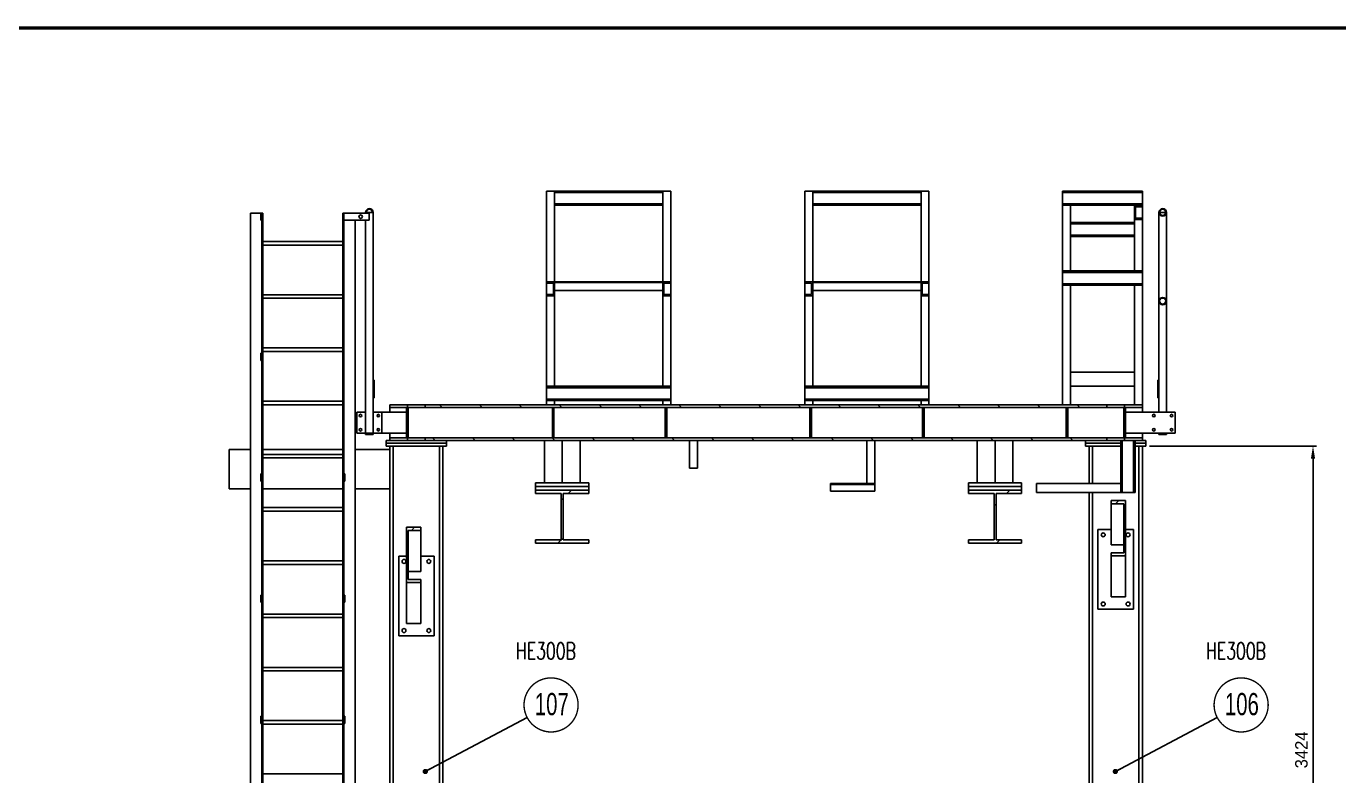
# Model space of a CAD drawing. Header units: millimetres. Extents: x 0 to 16187, y -20471 to 6290.
# Drawn here: x 5937.8 to 6307.5, y 4481.7 to 4692.9 of the extents above; entities that cross this region are included whole.
import ezdxf
from ezdxf.enums import TextEntityAlignment as Align

# ---------------------------------------------------------------- set-up
doc = ezdxf.new("R2010")
doc.units = ezdxf.units.MM
doc.header["$PDSIZE"] = -1
doc.layers.add('BORDER1', color=3, linetype='Continuous')
doc.layers.add('BORDER2', color=7, linetype='Continuous')
doc.styles.add('MtXpl_txt_shx', font='txt.shx', dxfattribs={"height": 0.2})
doc.styles.add('ROMANC', font='ROMANC', dxfattribs={"height": 5})
doc.styles.add('ROMANS', font='ROMANS.shx', dxfattribs={"width": 0.8})
doc.styles.add('ROMANT', font='ROMANT', dxfattribs={"height": 4})
doc.styles.add('SLDTEXTSTYLE2', font='TXT', dxfattribs={"width": 0.686449})
doc.dimstyles.new('AM_ISO', dxfattribs={"dimtxt": 3.5, "dimasz": 3.5, "dimexe": 1, "dimexo": 1, "dimgap": 1.5, "dimtad": 1, "dimdsep": 46, "dimtxsty": 'Standard', "dimcen": 0, "dimclrd": 1, "dimclre": 1, "dimclrt": 1, "dimadec": 0, "dimazin": 2, "dimtp": 0.1, "dimtm": 0.1, "dimtfac": 0.71, "dimtdec": 3, "dimtmove": 0, "dimatfit": 3, "dimfxl": 1, "dimlwd": -1, "dimlwe": -1, "dimarcsym": 1})
doc.dimstyles.new('AM_ISO$7', dxfattribs={"dimtxt": 3.5, "dimasz": 3.5, "dimexe": 1, "dimexo": 1, "dimgap": 1.5, "dimtad": 1, "dimtoh": 1, "dimdsep": 46, "dimtxsty": 'Standard', "dimcen": 0, "dimclrd": 1, "dimclre": 1, "dimclrt": 1, "dimadec": 0, "dimazin": 2, "dimtp": 0.1, "dimtm": 0.1, "dimtfac": 0.71, "dimtdec": 3, "dimtmove": 0, "dimatfit": 3, "dimfxl": 1, "dimlwd": -1, "dimlwe": -1, "dimarcsym": 1})
pattern_1 = [(45, (5186.718, -3290.832), (-5.61266, 5.61266), [])]
pattern_2 = [(135, (5186.718, -3290.832), (-5.61266, -5.61266), [])]

# ---------------------------------------------------------------- blocks, each defined once
blk = doc.blocks.new('*D3663')
at = {"color": 1, "linetype": 'ByBlock'}
for p, q in [((6254.13, 4574.63), (6301.2, 4574.63)), ((6300.2, 4406.93), (6300.2, 4571.13)), ((6254.13, 4403.43), (6301.2, 4403.43))]:
    blk.add_line(p, q, dxfattribs=at)
at = {"color": 1}
for points in [[(6300.78, 4571.13), (6299.61, 4571.13), (6300.2, 4574.63)], [(6299.61, 4406.93), (6300.78, 4406.93), (6300.2, 4403.43)]]:
    blk.add_solid(points, dxfattribs=at)
at = {"layer": 'Defpoints', "color": 0}
for p in [(6253.13, 4574.63), (6300.2, 4574.63), (6253.13, 4403.43)]:
    blk.add_point(p, dxfattribs=at)
at = {"color": 1, "insert": (6296.95, 4489.03), "char_height": 3.5, "attachment_point": 5, "rotation": 90}
blk.add_mtext('3424', dxfattribs=at)
blk = doc.blocks.new('*U609')
at = {"layer": 'BORDER1', "color": 154, "true_color": 0x1859a9, "const_width": 1}
blk.add_lwpolyline([(1.81, 811), (1144, 811), (1144, 0), (0, 0), (0, 811)], close=True, dxfattribs=at)
at = {"layer": 'BORDER2', "flags": 8}
for tag, height, style, p in [('REV-A', 3.24, 'ROMANS', (986.93, 140.25)), ('RE-A', 8.06, 'ROMANT', (1084.63, 7.17))]:
    blk.add_attdef(tag, text='', height=height, dxfattribs=dict(at, style=style)).set_placement(p, align=Align.CENTER)
at = {"layer": 'BORDER2', "style": 'ROMANS', "width": 3.830216}
blk.add_attdef('DATE-A', text='', height=3.24, dxfattribs=at).set_placement((995.51, 140.25), (1008.51, 140.25), align=Align.FIT)
at = {"layer": 'BORDER2'}
for tag, height, style, p in [('DRN-A', 3.24, 'ROMANS', (1018.38, 140.25)), ('CHD-A', 3.24, 'ROMANS', (1032.35, 140.25)), ('APD-A', 3.24, 'ROMANS', (1046.64, 140.25)), ('CONS_CONT_VEND', 4.2, 'ROMANC', (1061.39, 72.83))]:
    blk.add_attdef(tag, text='', height=height, dxfattribs=dict(at, style=style)).set_placement(p, align=Align.CENTER)
at = {"layer": 'BORDER2', "style": 'ROMANS', "width": 0.8}
for tag, p, height in [('1:X', (997.23, 122.55), 3.5), ('LOC', (1042.74, 122.55), 3.5), ('PROJ_NO', (1118.64, 122.55), 3.5), ('CONS_DRG_NO', (1011, 63), 3)]:
    blk.add_attdef(tag, p, '', height=height, dxfattribs=at)
at = {"layer": 'BORDER2', "lineweight": 30, "width": 0.8, "flags": 104}
blk.add_attdef('COMMENTS-A', text='', height=2.2, dxfattribs=at).set_placement((1055.21, 142.07), align=Align.MIDDLE_LEFT)
at = {"layer": 'BORDER2', "style": 'ROMANS', "width": 0.8}
for tag, p in [('PROJECT_TITLE_1', (1061.07, 55.35)), ('PROJECT_TITLE_2', (1061.07, 49.3))]:
    blk.add_attdef(tag, text='', height=3.5, dxfattribs=at).set_placement(p, align=Align.MIDDLE)
at = {"layer": 'BORDER2', "style": 'ROMANT', "width": 0.8}
for tag, p in [('DRG_TITLE_1', (1061.07, 36.31)), ('DRG_TITLE_2', (1061.07, 28.31)), ('DRG_TITLE_3', (1061.07, 20.31))]:
    blk.add_attdef(tag, text='', height=5, dxfattribs=at).set_placement(p, align=Align.CENTER)
at = {"layer": 'BORDER2', "style": 'ROMANT'}
for tag, p in [('AR', (995, 7.17)), ('PA', (1011.74, 7.17)), ('DC', (1028.45, 7.17)), ('TS', (1120.84, 7.17))]:
    blk.add_attdef(tag, p, '', height=8.06, dxfattribs=at)
for tag, p in [('SRNO', (1074.7, 7.17)), ('SH', (1115.8, 7.18))]:
    blk.add_attdef(tag, text='', height=8.06, dxfattribs=at).set_placement(p, align=Align.RIGHT)
at = {"layer": 'BORDER2', "style": 'ROMANS', "flags": 2}
blk.add_attdef('TB_VERSION', text='', height=2, dxfattribs=at).set_placement((1, -1), align=Align.TOP_LEFT)

msp = doc.modelspace()

# ---------------------------------------------------------------- hatches: boundary and pattern name
at = {"linetype": 'Continuous', "lineweight": 18}
h = msp.add_hatch(dxfattribs=at)
h.set_pattern_fill('ANSI31', scale=2.5, style=0)
h.set_pattern_definition(pattern_1)
h.paths.add_polyline_path([(6252.13497, 4642.48108), (6249.88497, 4642.48108), (6249.88497, 4638.48108), (6252.13497, 4638.48108), (6252.13497, 4638.88108), (6250.18497, 4638.88108), (6250.18497, 4642.08108), (6252.13497, 4642.08108)], flags=0)
h = msp.add_hatch(dxfattribs=at)
h.set_pattern_fill('ANSI31', scale=2.5, style=0)
h.set_pattern_definition(pattern_1)
h.paths.add_polyline_path([(6157.03497, 4616.93108), (6159.28497, 4616.93108), (6159.28497, 4620.93108), (6157.03497, 4620.93108), (6157.03497, 4620.53108), (6158.98497, 4620.53108), (6158.98497, 4617.33108), (6157.03497, 4617.33108)], flags=0)
h = msp.add_hatch(dxfattribs=at)
h.set_pattern_fill('ANSI31', scale=2.5, style=0)
h.set_pattern_definition(pattern_1)
h.paths.add_polyline_path([(6192.03497, 4620.93108), (6189.78497, 4620.93108), (6189.78497, 4616.93108), (6192.03497, 4616.93108), (6192.03497, 4617.33108), (6190.08497, 4617.33108), (6190.08497, 4620.53108), (6192.03497, 4620.53108)], flags=0)
h = msp.add_hatch(dxfattribs=at)
h.set_pattern_fill('ANSI31', scale=2.5, style=0)
h.set_pattern_definition(pattern_1)
edge = h.paths.add_edge_path(flags=0)
edge.add_arc((6257.85997, 4615.48108), 1.055, 0, 360)
edge = h.paths.add_edge_path(flags=0)
edge.add_arc((6257.85997, 4615.48108), 0.877, 0, 360)
h = msp.add_hatch(dxfattribs=at)
h.set_pattern_fill('ANSI31', scale=2.5, style=0)
h.set_pattern_definition(pattern_1)
h.paths.add_polyline_path([(6256.55497, 4593.23108), (6256.55497, 4588.23108), (6256.80497, 4588.23108), (6256.80497, 4593.23108)], flags=0)
h = msp.add_hatch(dxfattribs=at)
h.set_pattern_fill('ANSI31', scale=2.5, style=0)
h.set_pattern_definition(pattern_1)
h.paths.add_polyline_path([(6044.90997, 4576.98108), (6040.13497, 4576.98108), (6040.13497, 4576.23108), (6045.13497, 4576.23108), (6045.13497, 4586.23108), (6040.13497, 4586.23108), (6040.13497, 4585.48108), (6044.90997, 4585.48108)], flags=0)
h = msp.add_hatch(dxfattribs=at)
h.set_pattern_fill('ANSI31', scale=2.5, angle=90, style=0)
h.set_pattern_definition(pattern_2)
h.paths.add_polyline_path([(6045.13497, 4586.23108), (6045.13497, 4576.23108), (6050.13497, 4576.23108), (6050.13497, 4576.98108), (6045.35997, 4576.98108), (6045.35997, 4585.48108), (6050.13497, 4585.48108), (6050.13497, 4586.23108)], flags=0)
h = msp.add_hatch(dxfattribs=at)
h.set_pattern_fill('ANSI31', scale=2.5, angle=90, style=0)
h.set_pattern_definition(pattern_2)
h.paths.add_polyline_path([(6242.13497, 4585.48108), (6242.13497, 4586.23108), (6050.13497, 4586.23108), (6050.13497, 4585.48108)], flags=0)
h = msp.add_hatch(dxfattribs=at)
h.set_pattern_fill('ANSI31', scale=2.5, style=0)
h.set_pattern_definition(pattern_1)
h.paths.add_polyline_path([(6086.18497, 4585.48108), (6085.95997, 4585.48108), (6085.95997, 4576.98108), (6086.18497, 4576.98108)], flags=0)
h = msp.add_hatch(dxfattribs=at)
h.set_pattern_fill('ANSI31', scale=2.5, style=0)
h.set_pattern_definition(pattern_1)
h.paths.add_polyline_path([(6117.93497, 4585.48108), (6117.70997, 4585.48108), (6117.70997, 4576.98108), (6117.93497, 4576.98108)], flags=0)
h = msp.add_hatch(dxfattribs=at)
h.set_pattern_fill('ANSI31', scale=2.5, angle=90, style=0)
h.set_pattern_definition(pattern_2)
h.paths.add_polyline_path([(6118.15997, 4585.48108), (6117.93497, 4585.48108), (6117.93497, 4576.98108), (6118.15997, 4576.98108)], flags=0)
h = msp.add_hatch(dxfattribs=at)
h.set_pattern_fill('ANSI31', scale=2.5, style=0)
h.set_pattern_definition(pattern_1)
h.paths.add_polyline_path([(6158.68497, 4585.48108), (6158.45997, 4585.48108), (6158.45997, 4576.98108), (6158.68497, 4576.98108)], flags=0)
h = msp.add_hatch(dxfattribs=at)
h.set_pattern_fill('ANSI31', scale=2.5, angle=90, style=0)
h.set_pattern_definition(pattern_2)
h.paths.add_polyline_path([(6158.90997, 4585.48108), (6158.68497, 4585.48108), (6158.68497, 4576.98108), (6158.90997, 4576.98108)], flags=0)
h = msp.add_hatch(dxfattribs=at)
h.set_pattern_fill('ANSI31', scale=2.5, style=0)
h.set_pattern_definition(pattern_1)
h.paths.add_polyline_path([(6190.43497, 4585.48108), (6190.20997, 4585.48108), (6190.20997, 4576.98108), (6190.43497, 4576.98108)], flags=0)
h = msp.add_hatch(dxfattribs=at)
h.set_pattern_fill('ANSI31', scale=2.5, angle=90, style=0)
h.set_pattern_definition(pattern_2)
h.paths.add_polyline_path([(6190.65997, 4585.48108), (6190.43497, 4585.48108), (6190.43497, 4576.98108), (6190.65997, 4576.98108)], flags=0)
h = msp.add_hatch(dxfattribs=at)
h.set_pattern_fill('ANSI31', scale=2.5, style=0)
h.set_pattern_definition(pattern_1)
h.paths.add_polyline_path([(6230.93497, 4585.48108), (6230.70997, 4585.48108), (6230.70997, 4576.98108), (6230.93497, 4576.98108)], flags=0)
h = msp.add_hatch(dxfattribs=at)
h.set_pattern_fill('ANSI31', scale=2.5, angle=90, style=0)
h.set_pattern_definition(pattern_2)
h.paths.add_polyline_path([(6231.15997, 4585.48108), (6230.93497, 4585.48108), (6230.93497, 4576.98108), (6231.15997, 4576.98108)], flags=0)
h = msp.add_hatch(dxfattribs=at)
h.set_pattern_fill('ANSI31', scale=2.5, style=0)
h.set_pattern_definition(pattern_1)
h.paths.add_polyline_path([(6246.90997, 4576.98108), (6242.13497, 4576.98108), (6242.13497, 4576.23108), (6247.13497, 4576.23108), (6247.13497, 4586.23108), (6242.13497, 4586.23108), (6242.13497, 4585.48108), (6246.90997, 4585.48108)], flags=0)
h = msp.add_hatch(dxfattribs=at)
h.set_pattern_fill('ANSI31', scale=2.5, angle=90, style=0)
h.set_pattern_definition(pattern_2)
h.paths.add_polyline_path([(6247.13497, 4586.23108), (6247.13497, 4576.23108), (6252.13497, 4576.23108), (6252.13497, 4576.98108), (6247.35997, 4576.98108), (6247.35997, 4585.48108), (6252.13497, 4585.48108), (6252.13497, 4586.23108)], flags=0)
h = msp.add_hatch(dxfattribs=at)
h.set_pattern_fill('ANSI31', scale=2.5, angle=90, style=0)
h.set_pattern_definition(pattern_2)
h.paths.add_polyline_path([(6242.13497, 4576.23108), (6242.13497, 4576.98108), (6050.13497, 4576.98108), (6050.13497, 4576.23108)], flags=0)
h = msp.add_hatch(dxfattribs=at)
h.set_pattern_fill('ANSI31', scale=2.5, style=0)
h.set_pattern_definition(pattern_1)
h.paths.add_polyline_path([(6003.83497, 4566.78108), (6003.83497, 4564.78108), (6004.13497, 4564.78108), (6004.13497, 4566.78108)], flags=0)
h = msp.add_hatch(dxfattribs=at)
h.set_pattern_fill('ANSI31', scale=2.5, style=0)
h.set_pattern_definition(pattern_1)
h.paths.add_polyline_path([(6027.23497, 4566.78108), (6027.23497, 4564.78108), (6027.53497, 4564.78108), (6027.53497, 4566.78108)], flags=0)
h = msp.add_hatch(dxfattribs=at)
h.set_pattern_fill('ANSI31', scale=2.5, style=0)
h.set_pattern_definition(pattern_1)
h.paths.add_polyline_path([(6096.23497, 4548.18108), (6089.00997, 4548.18108), (6089.00997, 4561.28108), (6096.23497, 4561.28108), (6096.23497, 4562.23108), (6081.23497, 4562.23108), (6081.23497, 4561.28108), (6088.45997, 4561.28108), (6088.45997, 4548.18108), (6081.23497, 4548.18108), (6081.23497, 4547.23108), (6096.23497, 4547.23108)], flags=0)
h = msp.add_hatch(dxfattribs=at)
h.set_pattern_fill('ANSI31', scale=2.5, style=0)
h.set_pattern_definition(pattern_1)
h.paths.add_polyline_path([(6164.28497, 4564.13108), (6164.28497, 4563.83108), (6176.78497, 4563.83108), (6176.78497, 4564.13108)], flags=0)
h = msp.add_hatch(dxfattribs=at)
h.set_pattern_fill('ANSI31', scale=2.5, style=0)
h.set_pattern_definition(pattern_1)
h.paths.add_polyline_path([(6218.13497, 4548.18108), (6210.90997, 4548.18108), (6210.90997, 4561.28108), (6218.13497, 4561.28108), (6218.13497, 4562.23108), (6203.13497, 4562.23108), (6203.13497, 4561.28108), (6210.35997, 4561.28108), (6210.35997, 4548.18108), (6203.13497, 4548.18108), (6203.13497, 4547.23108), (6218.13497, 4547.23108)], flags=0)
h = msp.add_hatch(dxfattribs=at)
h.set_pattern_fill('ANSI31', scale=2.5, style=0)
h.set_pattern_definition(pattern_1)
h.paths.add_polyline_path([(6243.35997, 4543.69724), (6247.35997, 4543.69724), (6247.35997, 4559.25358), (6243.35997, 4559.25358), (6243.35997, 4558.3697), (6246.90997, 4558.3697), (6246.90997, 4544.58112), (6243.35997, 4544.58112)], flags=0)
h = msp.add_hatch(dxfattribs=at)
h.set_pattern_fill('ANSI31', scale=2.5, style=0)
h.set_pattern_definition(pattern_1)
h.paths.add_polyline_path([(6048.90997, 4551.75358), (6044.90997, 4551.75358), (6044.90997, 4536.19724), (6048.90997, 4536.19724), (6048.90997, 4537.08112), (6045.35997, 4537.08112), (6045.35997, 4550.8697), (6048.90997, 4550.8697)], flags=0)
h = msp.add_hatch(dxfattribs=at)
h.set_pattern_fill('ANSI31', scale=2.5, style=0)
h.set_pattern_definition(pattern_1)
h.paths.add_polyline_path([(6003.83497, 4532.63108), (6003.83497, 4530.63108), (6004.13497, 4530.63108), (6004.13497, 4532.63108)], flags=0)
h = msp.add_hatch(dxfattribs=at)
h.set_pattern_fill('ANSI31', scale=2.5, style=0)
h.set_pattern_definition(pattern_1)
h.paths.add_polyline_path([(6027.23497, 4532.63108), (6027.23497, 4530.63108), (6027.53497, 4530.63108), (6027.53497, 4532.63108)], flags=0)
h = msp.add_hatch(dxfattribs=at)
h.set_pattern_fill('ANSI31', scale=2.5, style=0)
h.set_pattern_definition(pattern_1)
h.paths.add_polyline_path([(6003.83497, 4498.48108), (6003.83497, 4496.48108), (6004.13497, 4496.48108), (6004.13497, 4498.48108)], flags=0)
h = msp.add_hatch(dxfattribs=at)
h.set_pattern_fill('ANSI31', scale=2.5, style=0)
h.set_pattern_definition(pattern_1)
h.paths.add_polyline_path([(6027.23497, 4498.48108), (6027.23497, 4496.48108), (6027.53497, 4496.48108), (6027.53497, 4498.48108)], flags=0)

# ---------------------------------------------------------------- linework, layer by layer
at = {"color": 7, "linetype": 'Continuous', "lineweight": 25}
for p, q in [((6084.33497, 4646.48108), (6084.33497, 4620.93108)), ((6084.33497, 4646.48108), (6086.58497, 4646.48108)), ((6086.58497, 4646.48108), (6117.08497, 4646.48108)), ((6086.58497, 4646.48108), (6086.58497, 4620.93108)), ((6086.58497, 4646.08108), (6117.08497, 4646.08108)), ((6117.08497, 4646.48108), (6119.33497, 4646.48108)), ((6117.08497, 4646.48108), (6117.08497, 4620.93108)), ((6119.33497, 4646.48108), (6119.33497, 4620.93108)), ((6157.03497, 4646.48108), (6157.03497, 4620.93108)), ((6157.03497, 4646.48108), (6159.28497, 4646.48108)), ((6159.28497, 4646.48108), (6189.78497, 4646.48108)), ((6159.28497, 4646.48108), (6159.28497, 4620.93108)), ((6159.28497, 4646.08108), (6189.78497, 4646.08108)), ((6189.78497, 4646.48108), (6189.78497, 4620.93108)), ((6189.78497, 4646.48108), (6192.03497, 4646.48108)), ((6192.03497, 4646.48108), (6192.03497, 4620.93108)), ((6252.13497, 4646.48108), (6229.63497, 4646.48108)), ((6229.63497, 4646.48108), (6229.63497, 4646.08108)), ((6252.13497, 4646.08108), (6229.63497, 4646.08108)), ((6229.63497, 4646.08108), (6229.63497, 4642.88108)), ((6252.13497, 4646.48108), (6252.13497, 4646.08108)), ((6252.13497, 4646.08108), (6252.13497, 4642.88108)), ((6000.93497, 4640.28108), (6000.93497, 4379.28108)), ((6000.93497, 4640.28108), (6003.83497, 4640.28108)), ((6003.83497, 4640.28108), (6003.83497, 4638.28108)), ((6004.13497, 4640.28108), (6003.83497, 4640.28108)), ((6004.13497, 4638.28108), (6004.13497, 4640.28108)), ((6004.13497, 4640.28108), (6004.43497, 4640.28108)), ((6004.43497, 4640.28108), (6004.43497, 4379.28108)), ((6026.93497, 4640.28108), (6026.93497, 4379.28108)), ((6026.93497, 4640.28108), (6027.23497, 4640.28108)), ((6034.35497, 4640.28108), (6027.23497, 4640.28108)), ((6027.23497, 4640.28108), (6027.23497, 4566.78108)), ((6033.35497, 4640.48108), (6033.35497, 4640.28108)), ((6033.35497, 4640.48108), (6035.29319, 4640.48108)), ((6034.35497, 4640.28108), (6034.35497, 4638.28108)), ((6035.29319, 4640.48108), (6035.46497, 4640.48108)), ((6035.46497, 4578.23108), (6035.46497, 4640.48108)), ((6086.58497, 4642.88108), (6117.08497, 4642.88108)), ((6086.58497, 4642.48108), (6117.08497, 4642.48108)), ((6159.28497, 4642.88108), (6189.78497, 4642.88108)), ((6159.28497, 4642.48108), (6189.78497, 4642.48108)), ((6252.13497, 4642.88108), (6229.63497, 4642.88108)), ((6229.63497, 4642.88108), (6229.63497, 4642.48108)), ((6229.63497, 4642.48108), (6231.88497, 4642.48108)), ((6229.63497, 4642.48108), (6229.63497, 4623.98108)), ((6249.88497, 4642.48108), (6231.88497, 4642.48108)), ((6231.88497, 4642.48108), (6231.88497, 4623.98108)), ((6249.88497, 4642.48108), (6249.88497, 4638.48108)), ((6252.13497, 4642.48108), (6249.88497, 4642.48108)), ((6250.18497, 4642.08108), (6252.13497, 4642.08108)), ((6250.18497, 4638.88108), (6250.18497, 4642.08108)), ((6252.13497, 4642.88108), (6252.13497, 4642.48108)), ((6252.13497, 4642.08108), (6252.13497, 4642.48108)), ((6252.13497, 4642.08108), (6252.13497, 4638.88108)), ((6256.80497, 4640.48108), (6256.80497, 4593.23108)), ((6256.98297, 4640.48108), (6258.73697, 4640.48108)), ((6258.91497, 4584.23108), (6258.91497, 4640.48108)), ((6004.13497, 4638.28108), (6003.83497, 4638.28108)), ((6004.13497, 4638.28108), (6004.13497, 4600.78108)), ((6034.35497, 4638.28108), (6027.23497, 4638.28108)), ((6030.43497, 4638.28108), (6030.43497, 4379.28108)), ((6033.35497, 4638.28108), (6033.35497, 4578.23108)), ((6231.88497, 4637.68108), (6249.88497, 4637.68108)), ((6231.88497, 4637.28108), (6249.88497, 4637.28108)), ((6249.88497, 4638.48108), (6252.13497, 4638.48108)), ((6249.88497, 4638.48108), (6249.88497, 4623.98108)), ((6252.13497, 4638.88108), (6250.18497, 4638.88108)), ((6252.13497, 4638.48108), (6252.13497, 4638.88108)), ((6252.13497, 4638.48108), (6252.13497, 4623.98108)), ((6026.93497, 4632.28108), (6004.43497, 4632.28108)), ((6231.88497, 4634.08108), (6249.88497, 4634.08108)), ((6231.88497, 4633.68108), (6249.88497, 4633.68108)), ((6004.43497, 4631.28108), (6026.93497, 4631.28108)), ((6229.63497, 4623.98108), (6229.63497, 4623.58108)), ((6252.13497, 4623.98108), (6229.63497, 4623.98108)), ((6252.13497, 4623.58108), (6229.63497, 4623.58108)), ((6229.63497, 4623.58108), (6229.63497, 4620.38108)), ((6252.13497, 4623.98108), (6252.13497, 4623.58108)), ((6252.13497, 4623.58108), (6252.13497, 4620.38108)), ((6084.33497, 4620.93108), (6084.33497, 4620.53108)), ((6086.58497, 4620.93108), (6084.33497, 4620.93108)), ((6084.33497, 4620.53108), (6086.28497, 4620.53108)), ((6084.33497, 4620.53108), (6084.33497, 4617.33108)), ((6086.28497, 4620.53108), (6086.28497, 4617.33108)), ((6086.58497, 4616.93108), (6086.58497, 4620.93108)), ((6086.58497, 4620.93108), (6117.08497, 4620.93108)), ((6086.58497, 4620.73108), (6117.08497, 4620.73108)), ((6086.58497, 4618.43108), (6117.08497, 4618.43108)), ((6119.33497, 4620.93108), (6117.08497, 4620.93108)), ((6117.08497, 4620.93108), (6117.08497, 4616.93108)), ((6117.38497, 4620.53108), (6119.33497, 4620.53108)), ((6117.38497, 4617.33108), (6117.38497, 4620.53108)), ((6119.33497, 4620.53108), (6119.33497, 4620.93108)), ((6119.33497, 4620.53108), (6119.33497, 4617.33108)), ((6157.03497, 4620.93108), (6157.03497, 4620.53108)), ((6159.28497, 4620.93108), (6157.03497, 4620.93108)), ((6157.03497, 4620.53108), (6158.98497, 4620.53108)), ((6157.03497, 4620.53108), (6157.03497, 4617.33108)), ((6158.98497, 4620.53108), (6158.98497, 4617.33108)), ((6159.28497, 4616.93108), (6159.28497, 4620.93108)), ((6159.28497, 4620.93108), (6189.78497, 4620.93108)), ((6159.28497, 4620.73108), (6189.78497, 4620.73108)), ((6159.28497, 4618.43108), (6189.78497, 4618.43108)), ((6192.03497, 4620.93108), (6189.78497, 4620.93108)), ((6189.78497, 4620.93108), (6189.78497, 4616.93108)), ((6190.08497, 4617.33108), (6190.08497, 4620.53108)), ((6190.08497, 4620.53108), (6192.03497, 4620.53108)), ((6192.03497, 4620.53108), (6192.03497, 4620.93108)), ((6192.03497, 4620.53108), (6192.03497, 4617.33108)), ((6229.63497, 4620.38108), (6229.63497, 4619.98108)), ((6252.13497, 4620.38108), (6229.63497, 4620.38108)), ((6252.13497, 4619.98108), (6229.63497, 4619.98108)), ((6229.63497, 4619.98108), (6229.63497, 4586.23108)), ((6231.88497, 4619.98108), (6231.88497, 4586.23108)), ((6249.88497, 4619.98108), (6249.88497, 4586.23108)), ((6252.13497, 4620.38108), (6252.13497, 4619.98108)), ((6252.13497, 4619.98108), (6252.13497, 4586.23108)), ((6026.93497, 4617.28108), (6004.43497, 4617.28108)), ((6004.43497, 4616.28108), (6026.93497, 4616.28108)), ((6086.28497, 4617.33108), (6084.33497, 4617.33108)), ((6084.33497, 4617.33108), (6084.33497, 4616.93108)), ((6084.33497, 4616.93108), (6086.58497, 4616.93108)), ((6084.33497, 4616.93108), (6084.33497, 4591.48108)), ((6086.58497, 4616.93108), (6086.58497, 4591.48108)), ((6117.08497, 4616.93108), (6119.33497, 4616.93108)), ((6117.08497, 4616.93108), (6117.08497, 4591.48108)), ((6119.33497, 4617.33108), (6117.38497, 4617.33108)), ((6119.33497, 4616.93108), (6119.33497, 4617.33108)), ((6119.33497, 4616.93108), (6119.33497, 4591.48108)), ((6157.03497, 4617.33108), (6157.03497, 4616.93108)), ((6158.98497, 4617.33108), (6157.03497, 4617.33108)), ((6157.03497, 4616.93108), (6159.28497, 4616.93108)), ((6157.03497, 4616.93108), (6157.03497, 4591.48108)), ((6159.28497, 4616.93108), (6159.28497, 4591.48108)), ((6189.78497, 4616.93108), (6192.03497, 4616.93108)), ((6189.78497, 4616.93108), (6189.78497, 4591.48108)), ((6192.03497, 4617.33108), (6190.08497, 4617.33108)), ((6192.03497, 4616.93108), (6192.03497, 4617.33108)), ((6192.03497, 4616.93108), (6192.03497, 4591.48108)), ((6003.83497, 4600.78108), (6003.83497, 4598.78108)), ((6004.13497, 4600.78108), (6003.83497, 4600.78108)), ((6004.13497, 4598.78108), (6004.13497, 4600.78108)), ((6026.93497, 4602.28108), (6004.43497, 4602.28108)), ((6004.43497, 4601.28108), (6026.93497, 4601.28108)), ((6004.13497, 4598.78108), (6003.83497, 4598.78108)), ((6004.13497, 4598.78108), (6004.13497, 4566.78108)), ((6231.88497, 4595.48108), (6249.88497, 4595.48108)), ((6035.46497, 4593.23108), (6035.46497, 4588.23108)), ((6035.46497, 4593.23108), (6035.71497, 4593.23108)), ((6035.71497, 4593.23108), (6035.71497, 4588.23108)), ((6035.71497, 4593.23108), (6035.76473, 4593.23108)), ((6035.76473, 4588.23108), (6035.76473, 4593.23108)), ((6256.50521, 4593.23108), (6256.50521, 4588.23108)), ((6256.50521, 4593.23108), (6256.55497, 4593.23108)), ((6256.55497, 4593.23108), (6256.80497, 4593.23108)), ((6256.55497, 4593.23108), (6256.55497, 4588.23108)), ((6256.80497, 4588.23108), (6256.80497, 4593.23108)), ((6035.46497, 4588.23108), (6035.71497, 4588.23108)), ((6035.71497, 4588.23108), (6035.76473, 4588.23108)), ((6119.33497, 4591.48108), (6084.33497, 4591.48108)), ((6084.33497, 4591.48108), (6084.33497, 4591.08108)), ((6119.33497, 4591.08108), (6084.33497, 4591.08108)), ((6084.33497, 4591.08108), (6084.33497, 4587.88108)), ((6119.33497, 4591.48108), (6119.33497, 4591.08108)), ((6119.33497, 4591.08108), (6119.33497, 4587.88108)), ((6192.03497, 4591.48108), (6157.03497, 4591.48108)), ((6157.03497, 4591.48108), (6157.03497, 4591.08108)), ((6192.03497, 4591.08108), (6157.03497, 4591.08108)), ((6157.03497, 4591.08108), (6157.03497, 4587.88108)), ((6192.03497, 4591.48108), (6192.03497, 4591.08108)), ((6192.03497, 4591.08108), (6192.03497, 4587.88108)), ((6231.88497, 4591.48108), (6249.88497, 4591.48108)), ((6256.50521, 4588.23108), (6256.55497, 4588.23108)), ((6256.55497, 4588.23108), (6256.80497, 4588.23108)), ((6256.80497, 4588.23108), (6256.80497, 4584.23108)), ((6026.93497, 4587.28108), (6004.43497, 4587.28108)), ((6004.43497, 4586.28108), (6026.93497, 4586.28108)), ((6030.90997, 4578.23108), (6030.90997, 4584.23108)), ((6030.90997, 4584.23108), (6033.35497, 4584.23108)), ((6035.46497, 4584.23108), (6037.90997, 4584.23108)), ((6037.90997, 4584.23108), (6037.90997, 4578.23108)), ((6037.90997, 4584.23108), (6044.90997, 4584.23108)), ((6040.13497, 4586.23108), (6040.13497, 4585.48108)), ((6045.13497, 4586.23108), (6040.13497, 4586.23108)), ((6040.13497, 4585.48108), (6044.90997, 4585.48108)), ((6040.13497, 4585.48108), (6040.13497, 4584.23108)), ((6044.90997, 4585.48108), (6044.90997, 4576.98108)), ((6050.13497, 4586.23108), (6045.13497, 4586.23108)), ((6045.13497, 4586.23108), (6045.13497, 4576.23108)), ((6045.35997, 4585.48108), (6050.13497, 4585.48108)), ((6045.35997, 4576.98108), (6045.35997, 4585.48108)), ((6050.13497, 4585.48108), (6050.13497, 4586.23108)), ((6242.13497, 4586.23108), (6050.13497, 4586.23108)), ((6050.13497, 4585.48108), (6242.13497, 4585.48108)), ((6084.33497, 4587.88108), (6084.33497, 4587.48108)), ((6119.33497, 4587.88108), (6084.33497, 4587.88108)), ((6119.33497, 4587.48108), (6084.33497, 4587.48108)), ((6084.33497, 4587.48108), (6084.33497, 4586.23108)), ((6085.95997, 4585.48108), (6086.18497, 4585.48108)), ((6085.95997, 4585.48108), (6085.95997, 4576.98108)), ((6086.18497, 4585.48108), (6086.18497, 4576.98108)), ((6086.18497, 4585.48108), (6086.40997, 4585.48108)), ((6086.40997, 4576.98108), (6086.40997, 4585.48108)), ((6086.58497, 4587.48108), (6086.58497, 4586.23108)), ((6117.08497, 4587.48108), (6117.08497, 4586.23108)), ((6117.70997, 4585.48108), (6117.93497, 4585.48108)), ((6117.70997, 4585.48108), (6117.70997, 4576.98108)), ((6117.93497, 4585.48108), (6118.15997, 4585.48108)), ((6117.93497, 4585.48108), (6117.93497, 4576.98108)), ((6118.15997, 4576.98108), (6118.15997, 4585.48108)), ((6119.33497, 4587.88108), (6119.33497, 4587.48108)), ((6119.33497, 4587.48108), (6119.33497, 4586.23108)), ((6157.03497, 4587.88108), (6157.03497, 4587.48108)), ((6192.03497, 4587.88108), (6157.03497, 4587.88108)), ((6192.03497, 4587.48108), (6157.03497, 4587.48108)), ((6157.03497, 4587.48108), (6157.03497, 4586.23108)), ((6158.45997, 4585.48108), (6158.68497, 4585.48108)), ((6158.45997, 4585.48108), (6158.45997, 4576.98108)), ((6158.68497, 4585.48108), (6158.68497, 4576.98108)), ((6158.68497, 4585.48108), (6158.90997, 4585.48108)), ((6158.90997, 4576.98108), (6158.90997, 4585.48108)), ((6159.28497, 4587.48108), (6159.28497, 4586.23108)), ((6189.78497, 4587.48108), (6189.78497, 4586.23108)), ((6190.20997, 4585.48108), (6190.43497, 4585.48108)), ((6190.20997, 4585.48108), (6190.20997, 4576.98108)), ((6190.43497, 4585.48108), (6190.65997, 4585.48108)), ((6190.43497, 4585.48108), (6190.43497, 4576.98108)), ((6190.65997, 4576.98108), (6190.65997, 4585.48108)), ((6192.03497, 4587.88108), (6192.03497, 4587.48108)), ((6192.03497, 4587.48108), (6192.03497, 4586.23108)), ((6230.70997, 4585.48108), (6230.70997, 4576.98108)), ((6230.70997, 4585.48108), (6230.93497, 4585.48108)), ((6230.93497, 4585.48108), (6231.15997, 4585.48108)), ((6230.93497, 4585.48108), (6230.93497, 4576.98108)), ((6231.15997, 4576.98108), (6231.15997, 4585.48108)), ((6242.13497, 4586.23108), (6242.13497, 4585.48108)), ((6247.13497, 4586.23108), (6242.13497, 4586.23108)), ((6242.13497, 4585.48108), (6246.90997, 4585.48108)), ((6246.90997, 4585.48108), (6246.90997, 4576.98108)), ((6252.13497, 4586.23108), (6247.13497, 4586.23108)), ((6247.13497, 4586.23108), (6247.13497, 4576.23108)), ((6247.35997, 4585.48108), (6252.13497, 4585.48108)), ((6247.35997, 4576.98108), (6247.35997, 4585.48108)), ((6261.35997, 4584.23108), (6247.35997, 4584.23108)), ((6252.13497, 4585.48108), (6252.13497, 4586.23108)), ((6252.13497, 4584.23108), (6252.13497, 4585.48108)), ((6261.35997, 4578.23108), (6261.35997, 4584.23108)), ((6033.35497, 4578.23108), (6030.90997, 4578.23108)), ((6033.35497, 4578.23108), (6033.35497, 4577.93108)), ((6033.35497, 4578.23108), (6035.46497, 4578.23108)), ((6033.35497, 4578.23108), (6035.29319, 4578.23108)), ((6033.35497, 4577.93108), (6035.46497, 4577.93108)), ((6035.29319, 4578.23108), (6035.46497, 4578.23108)), ((6035.46497, 4577.93108), (6035.46497, 4578.23108)), ((6037.90997, 4578.23108), (6035.46497, 4578.23108)), ((6044.90997, 4578.23108), (6037.90997, 4578.23108)), ((6040.13497, 4578.23108), (6040.13497, 4576.98108)), ((6044.90997, 4576.98108), (6040.13497, 4576.98108)), ((6040.13497, 4576.98108), (6040.13497, 4576.23108)), ((6050.13497, 4576.98108), (6045.35997, 4576.98108)), ((6050.13497, 4576.23108), (6050.13497, 4576.98108)), ((6242.13497, 4576.98108), (6050.13497, 4576.98108)), ((6086.18497, 4576.98108), (6085.95997, 4576.98108)), ((6086.40997, 4576.98108), (6086.18497, 4576.98108)), ((6117.93497, 4576.98108), (6117.70997, 4576.98108)), ((6118.15997, 4576.98108), (6117.93497, 4576.98108)), ((6158.68497, 4576.98108), (6158.45997, 4576.98108)), ((6158.90997, 4576.98108), (6158.68497, 4576.98108)), ((6190.43497, 4576.98108), (6190.20997, 4576.98108)), ((6190.65997, 4576.98108), (6190.43497, 4576.98108)), ((6230.93497, 4576.98108), (6230.70997, 4576.98108)), ((6231.15997, 4576.98108), (6230.93497, 4576.98108)), ((6242.13497, 4576.98108), (6242.13497, 4576.23108)), ((6246.90997, 4576.98108), (6242.13497, 4576.98108)), ((6247.35997, 4578.23108), (6261.35997, 4578.23108)), ((6252.13497, 4576.98108), (6247.35997, 4576.98108)), ((6252.13497, 4576.98108), (6252.13497, 4578.23108)), ((6252.13497, 4576.23108), (6252.13497, 4576.98108)), ((6256.80497, 4578.23108), (6256.80497, 4577.93108)), ((6256.80497, 4577.93108), (6258.91497, 4577.93108)), ((6258.91497, 4577.93108), (6258.91497, 4578.23108)), ((6000.93497, 4573.63108), (5994.88497, 4573.63108)), ((5994.88497, 4573.63108), (5994.88497, 4562.63108)), ((6026.93497, 4573.63108), (6004.43497, 4573.63108)), ((6040.13497, 4573.63108), (6030.43497, 4573.63108)), ((6039.13497, 4575.43108), (6039.13497, 4576.23108)), ((6040.13497, 4576.23108), (6039.13497, 4576.23108)), ((6056.13497, 4575.43108), (6039.13497, 4575.43108)), ((6039.13497, 4574.63108), (6039.13497, 4575.43108)), ((6056.13497, 4574.63108), (6039.13497, 4574.63108)), ((6040.13497, 4576.23108), (6045.13497, 4576.23108)), ((6040.13497, 4403.43108), (6040.13497, 4574.63108)), ((6041.08497, 4403.43108), (6041.08497, 4574.63108)), ((6045.13497, 4576.23108), (6050.13497, 4576.23108)), ((6050.13497, 4576.23108), (6242.13497, 4576.23108)), ((6054.18497, 4403.43108), (6054.18497, 4574.63108)), ((6055.13497, 4403.43108), (6055.13497, 4574.63108)), ((6056.13497, 4575.43108), (6056.13497, 4576.23108)), ((6056.13497, 4574.63108), (6056.13497, 4575.43108)), ((6083.73497, 4576.23108), (6083.73497, 4564.23108)), ((6088.73497, 4576.23108), (6088.73497, 4564.23108)), ((6093.73497, 4576.23108), (6093.73497, 4564.23108)), ((6124.53497, 4576.23108), (6124.53497, 4568.38108)), ((6126.78497, 4576.23108), (6126.78497, 4568.38108)), ((6174.53497, 4576.23108), (6174.53497, 4564.13108)), ((6176.78497, 4576.23108), (6176.78497, 4564.13108)), ((6205.63497, 4576.23108), (6205.63497, 4564.23108)), ((6210.63497, 4576.23108), (6210.63497, 4564.23108)), ((6215.63497, 4576.23108), (6215.63497, 4564.23108)), ((6236.13497, 4575.43108), (6236.13497, 4576.23108)), ((6246.08497, 4575.43108), (6236.13497, 4575.43108)), ((6236.13497, 4574.63108), (6236.13497, 4575.43108)), ((6246.08497, 4574.63108), (6236.13497, 4574.63108)), ((6237.13497, 4564.08108), (6237.13497, 4574.63108)), ((6238.08497, 4564.08108), (6238.08497, 4574.63108)), ((6242.13497, 4576.23108), (6247.13497, 4576.23108)), ((6246.08497, 4576.23108), (6246.08497, 4561.58108)), ((6246.48497, 4576.23108), (6246.48497, 4561.58108)), ((6247.13497, 4576.23108), (6252.13497, 4576.23108)), ((6249.68497, 4576.23108), (6249.68497, 4561.58108)), ((6250.08497, 4576.23108), (6250.08497, 4561.58108)), ((6253.13497, 4575.43108), (6250.08497, 4575.43108)), ((6253.13497, 4574.63108), (6250.08497, 4574.63108)), ((6251.18497, 4403.43108), (6251.18497, 4574.63108)), ((6253.13497, 4576.23108), (6252.13497, 4576.23108)), ((6252.13497, 4403.43108), (6252.13497, 4574.63108)), ((6253.13497, 4575.43108), (6253.13497, 4576.23108)), ((6253.13497, 4574.63108), (6253.13497, 4575.43108)), ((6026.93497, 4572.28108), (6004.43497, 4572.28108)), ((6004.43497, 4571.28108), (6026.93497, 4571.28108)), ((6003.83497, 4566.78108), (6004.13497, 4566.78108)), ((6003.83497, 4566.78108), (6003.83497, 4564.78108)), ((6004.13497, 4564.78108), (6004.13497, 4566.78108)), ((6027.23497, 4566.78108), (6027.53497, 4566.78108)), ((6027.23497, 4566.78108), (6027.23497, 4564.78108)), ((6027.53497, 4564.78108), (6027.53497, 4566.78108)), ((6124.53497, 4568.38108), (6126.78497, 4568.38108)), ((6000.93497, 4562.63108), (5994.88497, 4562.63108)), ((6003.83497, 4564.78108), (6004.13497, 4564.78108)), ((6004.13497, 4564.78108), (6004.13497, 4532.63108)), ((6026.93497, 4562.63108), (6004.43497, 4562.63108)), ((6027.23497, 4564.78108), (6027.53497, 4564.78108)), ((6027.23497, 4564.78108), (6027.23497, 4532.63108)), ((6040.13497, 4562.63108), (6030.43497, 4562.63108)), ((6081.23497, 4564.23108), (6081.23497, 4563.23108)), ((6081.23497, 4564.23108), (6096.23497, 4564.23108)), ((6081.23497, 4563.23108), (6096.23497, 4563.23108)), ((6081.23497, 4563.23108), (6081.23497, 4562.23108)), ((6081.23497, 4562.23108), (6081.23497, 4561.28108)), ((6096.23497, 4562.23108), (6081.23497, 4562.23108)), ((6096.23497, 4564.23108), (6096.23497, 4563.23108)), ((6096.23497, 4563.23108), (6096.23497, 4562.23108)), ((6096.23497, 4561.28108), (6096.23497, 4562.23108)), ((6176.78497, 4564.13108), (6164.28497, 4564.13108)), ((6164.28497, 4563.83108), (6164.28497, 4564.13108)), ((6164.28497, 4563.83108), (6176.78497, 4563.83108)), ((6164.28497, 4561.88108), (6164.28497, 4563.83108)), ((6176.78497, 4563.83108), (6176.78497, 4564.13108)), ((6176.78497, 4561.88108), (6176.78497, 4563.83108)), ((6203.13497, 4564.23108), (6203.13497, 4563.23108)), ((6203.13497, 4564.23108), (6218.13497, 4564.23108)), ((6203.13497, 4563.23108), (6203.13497, 4562.23108)), ((6203.13497, 4563.23108), (6218.13497, 4563.23108)), ((6203.13497, 4562.23108), (6203.13497, 4561.28108)), ((6218.13497, 4562.23108), (6203.13497, 4562.23108)), ((6218.13497, 4564.23108), (6218.13497, 4563.23108)), ((6218.13497, 4563.23108), (6218.13497, 4562.23108)), ((6218.13497, 4561.28108), (6218.13497, 4562.23108)), ((6222.33497, 4564.08108), (6222.33497, 4561.58108)), ((6246.08497, 4564.08108), (6222.33497, 4564.08108)), ((6081.23497, 4561.28108), (6088.45997, 4561.28108)), ((6088.45997, 4561.28108), (6088.45997, 4548.18108)), ((6089.00997, 4561.28108), (6096.23497, 4561.28108)), ((6089.00997, 4548.18108), (6089.00997, 4561.28108)), ((6164.28497, 4561.88108), (6176.78497, 4561.88108)), ((6203.13497, 4561.28108), (6210.35997, 4561.28108)), ((6210.35997, 4561.28108), (6210.35997, 4548.18108)), ((6210.90997, 4561.28108), (6218.13497, 4561.28108)), ((6210.90997, 4548.18108), (6210.90997, 4561.28108)), ((6246.08497, 4561.58108), (6222.33497, 4561.58108)), ((6237.13497, 4403.43108), (6237.13497, 4561.58108)), ((6238.08497, 4403.43108), (6238.08497, 4561.58108)), ((6243.35997, 4559.25358), (6243.35997, 4558.3697)), ((6247.35997, 4559.25358), (6243.35997, 4559.25358)), ((6243.35997, 4558.3697), (6246.90997, 4558.3697)), ((6243.35997, 4546.80355), (6243.35997, 4558.3697)), ((6246.08497, 4561.58108), (6246.48497, 4561.58108)), ((6246.48497, 4561.58108), (6249.68497, 4561.58108)), ((6246.90997, 4558.3697), (6246.90997, 4544.58112)), ((6247.35997, 4543.69724), (6247.35997, 4559.25358)), ((6249.68497, 4561.58108), (6250.08497, 4561.58108)), ((6026.93497, 4557.28108), (6004.43497, 4557.28108)), ((6004.43497, 4556.28108), (6026.93497, 4556.28108)), ((6048.90997, 4551.75358), (6044.90997, 4551.75358)), ((6044.90997, 4551.75358), (6044.90997, 4536.19724)), ((6048.90997, 4550.8697), (6048.90997, 4551.75358)), ((6239.60997, 4551.13108), (6239.60997, 4528.63108)), ((6243.35997, 4551.13108), (6239.60997, 4551.13108)), ((6249.60997, 4551.13108), (6247.35997, 4551.13108)), ((6249.60997, 4528.63108), (6249.60997, 4551.13108)), ((6045.35997, 4550.8697), (6048.90997, 4550.8697)), ((6045.35997, 4537.08112), (6045.35997, 4550.8697)), ((6048.90997, 4550.8697), (6048.90997, 4539.30355)), ((6088.45997, 4548.18108), (6081.23497, 4548.18108)), ((6081.23497, 4548.18108), (6081.23497, 4547.23108)), ((6081.23497, 4547.23108), (6096.23497, 4547.23108)), ((6096.23497, 4548.18108), (6089.00997, 4548.18108)), ((6096.23497, 4547.23108), (6096.23497, 4548.18108)), ((6203.13497, 4548.18108), (6203.13497, 4547.23108)), ((6210.35997, 4548.18108), (6203.13497, 4548.18108)), ((6203.13497, 4547.23108), (6218.13497, 4547.23108)), ((6218.13497, 4548.18108), (6210.90997, 4548.18108)), ((6218.13497, 4547.23108), (6218.13497, 4548.18108)), ((6044.90997, 4543.63108), (6042.65997, 4543.63108)), ((6042.65997, 4543.63108), (6042.65997, 4521.13108)), ((6052.65997, 4543.63108), (6048.90997, 4543.63108)), ((6052.65997, 4521.13108), (6052.65997, 4543.63108)), ((6246.90997, 4546.80355), (6243.35997, 4546.80355)), ((6243.35997, 4544.58112), (6243.35997, 4543.69724)), ((6246.90997, 4544.58112), (6243.35997, 4544.58112)), ((6243.35997, 4543.69724), (6247.35997, 4543.69724)), ((6243.35997, 4532.13108), (6243.35997, 4543.69724)), ((6247.35997, 4532.13108), (6247.35997, 4543.69724)), ((6026.93497, 4542.28108), (6004.43497, 4542.28108)), ((6004.43497, 4541.28108), (6026.93497, 4541.28108)), ((6044.90997, 4536.19724), (6048.90997, 4536.19724)), ((6044.90997, 4536.19724), (6044.90997, 4524.63108)), ((6048.90997, 4539.30355), (6045.35997, 4539.30355)), ((6048.90997, 4537.08112), (6045.35997, 4537.08112)), ((6048.90997, 4536.19724), (6048.90997, 4537.08112)), ((6048.90997, 4536.19724), (6048.90997, 4524.63108)), ((6003.83497, 4532.63108), (6004.13497, 4532.63108)), ((6003.83497, 4532.63108), (6003.83497, 4530.63108)), ((6004.13497, 4530.63108), (6004.13497, 4532.63108)), ((6027.23497, 4532.63108), (6027.53497, 4532.63108)), ((6027.23497, 4532.63108), (6027.23497, 4530.63108)), ((6027.53497, 4530.63108), (6027.53497, 4532.63108)), ((6003.83497, 4530.63108), (6004.13497, 4530.63108)), ((6004.13497, 4530.63108), (6004.13497, 4498.48108)), ((6027.23497, 4530.63108), (6027.53497, 4530.63108)), ((6027.23497, 4530.63108), (6027.23497, 4498.48108)), ((6247.35997, 4532.13108), (6243.35997, 4532.13108)), ((6026.93497, 4527.28108), (6004.43497, 4527.28108)), ((6004.43497, 4526.28108), (6026.93497, 4526.28108)), ((6239.60997, 4528.63108), (6249.60997, 4528.63108)), ((6048.90997, 4524.63108), (6044.90997, 4524.63108)), ((6042.65997, 4521.13108), (6052.65997, 4521.13108)), ((6026.93497, 4512.28108), (6004.43497, 4512.28108)), ((6004.43497, 4511.28108), (6026.93497, 4511.28108)), ((6003.83497, 4498.48108), (6004.13497, 4498.48108)), ((6003.83497, 4498.48108), (6003.83497, 4496.48108)), ((6003.83497, 4496.48108), (6004.13497, 4496.48108)), ((6004.13497, 4496.48108), (6004.13497, 4498.48108)), ((6004.13497, 4496.48108), (6004.13497, 4379.28108)), ((6026.93497, 4497.28108), (6004.43497, 4497.28108)), ((6004.43497, 4496.28108), (6026.93497, 4496.28108)), ((6027.23497, 4498.48108), (6027.53497, 4498.48108)), ((6027.23497, 4498.48108), (6027.23497, 4496.48108)), ((6027.23497, 4496.48108), (6027.53497, 4496.48108)), ((6027.23497, 4496.48108), (6027.23497, 4379.28108)), ((6027.53497, 4496.48108), (6027.53497, 4498.48108)), ((6026.93497, 4482.28108), (6004.43497, 4482.28108))]:
    msp.add_line(p, q, dxfattribs=at)
at = {"color": 2}
for points in [[(6093.20364, 4501.68737, 0.39062, 0.39062, 1), (6077.96926, 4501.68737, 0.39062, 0.39062, 1)], [(6287.57582, 4501.68737, 0.39062, 0.39062, 1), (6272.34144, 4501.68737, 0.39062, 0.39062, 1)]]:
    msp.add_lwpolyline(points, format="xyseb", close=True, dxfattribs=at)
at = {"color": 7, "linetype": 'Continuous', "lineweight": 25}
for centre, radius in [((6031.93497, 4639.28108), 0.5), ((6257.85997, 4640.48108), 1.055), ((6257.85997, 4640.48108), 0.877), ((6257.85997, 4615.48108), 1.055), ((6257.85997, 4615.48108), 0.877), ((6031.90997, 4583.23108), 0.35), ((6036.90997, 4583.23108), 0.35), ((6255.35997, 4583.23108), 0.35), ((6260.35997, 4583.23108), 0.35), ((6031.90997, 4579.23108), 0.35), ((6036.90997, 4579.23108), 0.35), ((6255.35997, 4579.23108), 0.35), ((6260.35997, 4579.23108), 0.35), ((6241.10997, 4549.63108), 0.55), ((6248.10997, 4549.63108), 0.55), ((6044.15997, 4542.13108), 0.55), ((6051.15997, 4542.13108), 0.55), ((6241.10997, 4530.13108), 0.55), ((6248.10997, 4530.13108), 0.55), ((6044.15997, 4522.63108), 0.55), ((6051.15997, 4522.63108), 0.55)]:
    msp.add_circle(centre, radius, dxfattribs=at)
for radius, start, end in [(1.055, 90, 180), (0.877, 90, 180), (1.055, 0, 90), (0.877, 0, 90)]:
    msp.add_arc((6034.40997, 4640.48108), radius, start, end, dxfattribs=at)

# ---------------------------------------------------------------- block references
at = {"layer": 'BORDER1'}
msp.add_blockref('*U609', (5564.09849, 3881.44049), dxfattribs=at)

# ---------------------------------------------------------------- texts
at = {"color": 2, "style": 'MtXpl_txt_shx', "width": 0.6875}
for p in [(6075.71701, 4514.54884), (6270.08919, 4514.54884)]:
    msp.add_text('HE300B', height=4.6875, dxfattribs=at).set_placement(p)
at = {"color": 2, "style": 'SLDTEXTSTYLE2', "width": 0.686449}
for s, p in [('107', (6085.79454, 4501.92858)), ('106', (6280.16672, 4501.92858))]:
    msp.add_text(s, height=6.25, dxfattribs=at).set_placement(p, align=Align.MIDDLE_CENTER)

# ---------------------------------------------------------------- dimensions: what is measured, and where the dimension line sits
dim = msp.add_linear_dim(base=(6300.19742, 4574.63108), p1=(6253.13497, 4403.43108), p2=(6253.13497, 4574.63108), angle=90, dimstyle='AM_ISO', override={"dimtxt": 3.5, "dimdec": 0, "dimlfac": 20})
dim.commit()
dim.dimension.update_dxf_attribs({"geometry": '*D3663', "text_midpoint": (6296.94742, 4489.03108)})

# ---------------------------------------------------------------- leaders
for points in [[(6050.15434, 4482.93051), (6078.85437, 4498.12358)], [(6244.52652, 4482.93051), (6273.22655, 4498.12358)]]:
    msp.add_leader(points, dimstyle='AM_ISO$7', override={"dimasz": 1.5, "dimldrblk": 'Dot'})

doc.saveas('drawing.dxf')
